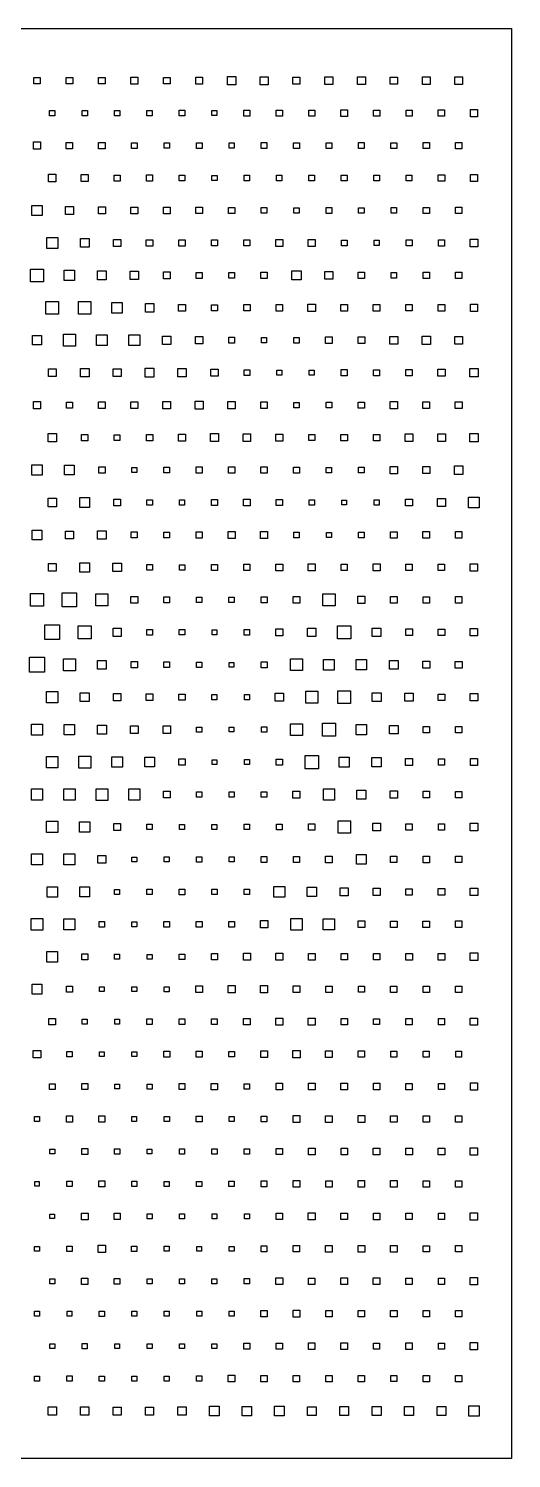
# Model space of a CAD drawing. Extents: x 0 to 29.7, y -29.7 to 0.
# Drawn here: x 19.67 to 29.7, y -29.7 to 0 of the extents above; entities that cross this region are included whole.
import ezdxf

# ---------------------------------------------------------------- set-up
doc = ezdxf.new("R2010")
doc.units = 0
doc.header["$MEASUREMENT"] = 0
doc.layers.add('LAYER_1', color=7, linetype='CONTINUOUS')

# ---------------------------------------------------------------- blocks, each defined once
blk = doc.blocks.new('BLOCK_2')
at = {"layer": 'LAYER_1', "color": 7}
for points in [[(19.778, -1.017), (19.907, -1.017), (19.907, -1.146), (19.778, -1.146), (19.778, -1.017)], [(20.448, -1.013), (20.584, -1.013), (20.584, -1.15), (20.448, -1.15), (20.448, -1.013)], [(21.121, -1.013), (21.259, -1.013), (21.259, -1.15), (21.121, -1.15), (21.121, -1.013)], [(21.792, -1.009), (21.936, -1.009), (21.936, -1.154), (21.792, -1.154), (21.792, -1.009)], [(22.469, -1.013), (22.607, -1.013), (22.607, -1.15), (22.469, -1.15), (22.469, -1.013)], [(23.141, -1.011), (23.283, -1.011), (23.283, -1.152), (23.141, -1.152), (23.141, -1.011)], [(23.799, -0.994), (23.974, -0.994), (23.974, -1.169), (23.799, -1.169), (23.799, -0.994)], [(24.477, -0.999), (24.643, -0.999), (24.643, -1.165), (24.477, -1.165), (24.477, -0.999)], [(25.161, -1.009), (25.307, -1.009), (25.307, -1.154), (25.161, -1.154), (25.161, -1.009)], [(25.826, -0.999), (25.991, -0.999), (25.991, -1.164), (25.826, -1.164), (25.826, -0.999)], [(26.499, -0.999), (26.665, -0.999), (26.665, -1.164), (26.499, -1.164), (26.499, -0.999)], [(27.181, -1.006), (27.332, -1.006), (27.332, -1.157), (27.181, -1.157), (27.181, -1.006)], [(27.85, -1.002), (28.01, -1.002), (28.01, -1.161), (27.85, -1.161), (27.85, -1.002)], [(28.523, -1.001), (28.685, -1.001), (28.685, -1.162), (28.523, -1.162), (28.523, -1.001)], [(20.102, -1.699), (20.216, -1.699), (20.216, -1.813), (20.102, -1.813), (20.102, -1.699)], [(20.778, -1.7), (20.889, -1.7), (20.889, -1.811), (20.778, -1.811), (20.778, -1.7)], [(21.454, -1.703), (21.56, -1.703), (21.56, -1.809), (21.454, -1.809), (21.454, -1.703)], [(22.126, -1.7), (22.237, -1.7), (22.237, -1.811), (22.126, -1.811), (22.126, -1.7)], [(22.796, -1.697), (22.914, -1.697), (22.914, -1.815), (22.796, -1.815), (22.796, -1.697)], [(23.477, -1.703), (23.582, -1.703), (23.582, -1.808), (23.477, -1.808), (23.477, -1.703)], [(24.141, -1.693), (24.266, -1.693), (24.266, -1.818), (24.141, -1.818), (24.141, -1.693)], [(24.814, -1.692), (24.941, -1.692), (24.941, -1.819), (24.814, -1.819), (24.814, -1.692)], [(25.49, -1.694), (25.613, -1.694), (25.613, -1.817), (25.49, -1.817), (25.49, -1.694)], [(26.158, -1.688), (26.293, -1.688), (26.293, -1.823), (26.158, -1.823), (26.158, -1.688)], [(26.835, -1.691), (26.964, -1.691), (26.964, -1.82), (26.835, -1.82), (26.835, -1.691)], [(27.51, -1.692), (27.637, -1.692), (27.637, -1.819), (27.51, -1.819), (27.51, -1.692)], [(28.181, -1.69), (28.313, -1.69), (28.313, -1.822), (28.181, -1.822), (28.181, -1.69)], [(28.847, -1.681), (28.996, -1.681), (28.996, -1.831), (28.847, -1.831), (28.847, -1.681)], [(19.767, -2.354), (19.918, -2.354), (19.918, -2.505), (19.767, -2.505), (19.767, -2.354)], [(20.45, -2.364), (20.582, -2.364), (20.582, -2.495), (20.45, -2.495), (20.45, -2.364)], [(21.123, -2.363), (21.257, -2.363), (21.257, -2.497), (21.123, -2.497), (21.123, -2.363)], [(21.805, -2.371), (21.923, -2.371), (21.923, -2.489), (21.805, -2.489), (21.805, -2.371)], [(22.482, -2.374), (22.594, -2.374), (22.594, -2.485), (22.482, -2.485), (22.482, -2.374)], [(23.153, -2.371), (23.271, -2.371), (23.271, -2.489), (23.153, -2.489), (23.153, -2.371)], [(23.832, -2.375), (23.94, -2.375), (23.94, -2.484), (23.832, -2.484), (23.832, -2.375)], [(24.5, -2.369), (24.62, -2.369), (24.62, -2.49), (24.5, -2.49), (24.5, -2.369)], [(25.174, -2.37), (25.294, -2.37), (25.294, -2.489), (25.174, -2.489), (25.174, -2.37)], [(25.849, -2.37), (25.968, -2.37), (25.968, -2.489), (25.849, -2.489), (25.849, -2.37)], [(26.522, -2.369), (26.643, -2.369), (26.643, -2.49), (26.522, -2.49), (26.522, -2.369)], [(27.197, -2.37), (27.316, -2.37), (27.316, -2.489), (27.197, -2.489), (27.197, -2.37)], [(27.865, -2.365), (27.995, -2.365), (27.995, -2.494), (27.865, -2.494), (27.865, -2.365)], [(28.539, -2.364), (28.67, -2.364), (28.67, -2.495), (28.539, -2.495), (28.539, -2.364)], [(20.083, -3.027), (20.236, -3.027), (20.236, -3.18), (20.083, -3.18), (20.083, -3.027)], [(20.76, -3.03), (20.907, -3.03), (20.907, -3.177), (20.76, -3.177), (20.76, -3.03)], [(21.445, -3.042), (21.569, -3.042), (21.569, -3.166), (21.445, -3.166), (21.445, -3.042)], [(22.118, -3.04), (22.245, -3.04), (22.245, -3.167), (22.118, -3.167), (22.118, -3.04)], [(22.796, -3.044), (22.915, -3.044), (22.915, -3.163), (22.796, -3.163), (22.796, -3.044)], [(23.475, -3.049), (23.584, -3.049), (23.584, -3.158), (23.475, -3.158), (23.475, -3.049)], [(24.147, -3.047), (24.26, -3.047), (24.26, -3.16), (24.147, -3.16), (24.147, -3.047)], [(24.822, -3.048), (24.933, -3.048), (24.933, -3.159), (24.822, -3.159), (24.822, -3.048)], [(25.492, -3.044), (25.611, -3.044), (25.611, -3.163), (25.492, -3.163), (25.492, -3.044)], [(26.165, -3.043), (26.286, -3.043), (26.286, -3.164), (26.165, -3.164), (26.165, -3.043)], [(26.841, -3.045), (26.958, -3.045), (26.958, -3.162), (26.841, -3.162), (26.841, -3.045)], [(27.512, -3.043), (27.634, -3.043), (27.634, -3.165), (27.512, -3.165), (27.512, -3.043)], [(28.181, -3.037), (28.314, -3.037), (28.314, -3.17), (28.181, -3.17), (28.181, -3.037)], [(28.848, -3.031), (28.995, -3.031), (28.995, -3.177), (28.848, -3.177), (28.848, -3.031)], [(19.736, -3.672), (19.948, -3.672), (19.948, -3.884), (19.736, -3.884), (19.736, -3.672)], [(20.435, -3.696), (20.598, -3.696), (20.598, -3.859), (20.435, -3.859), (20.435, -3.696)], [(21.117, -3.704), (21.263, -3.704), (21.263, -3.851), (21.117, -3.851), (21.117, -3.704)], [(21.792, -3.706), (21.936, -3.706), (21.936, -3.85), (21.792, -3.85), (21.792, -3.706)], [(22.47, -3.71), (22.606, -3.71), (22.606, -3.846), (22.47, -3.846), (22.47, -3.71)], [(23.146, -3.712), (23.278, -3.712), (23.278, -3.844), (23.146, -3.844), (23.146, -3.712)], [(23.822, -3.713), (23.951, -3.713), (23.951, -3.842), (23.822, -3.842), (23.822, -3.713)], [(24.501, -3.719), (24.619, -3.719), (24.619, -3.836), (24.501, -3.836), (24.501, -3.719)], [(25.178, -3.722), (25.29, -3.722), (25.29, -3.834), (25.178, -3.834), (25.178, -3.722)], [(25.848, -3.718), (25.968, -3.718), (25.968, -3.838), (25.848, -3.838), (25.848, -3.718)], [(26.526, -3.721), (26.639, -3.721), (26.639, -3.834), (26.526, -3.834), (26.526, -3.721)], [(27.198, -3.719), (27.315, -3.719), (27.315, -3.836), (27.198, -3.836), (27.198, -3.719)], [(27.866, -3.713), (27.995, -3.713), (27.995, -3.842), (27.866, -3.842), (27.866, -3.713)], [(28.538, -3.712), (28.67, -3.712), (28.67, -3.844), (28.538, -3.844), (28.538, -3.712)], [(20.044, -4.337), (20.274, -4.337), (20.274, -4.567), (20.044, -4.567), (20.044, -4.337)], [(20.744, -4.362), (20.923, -4.362), (20.923, -4.541), (20.744, -4.541), (20.744, -4.362)], [(21.434, -4.378), (21.581, -4.378), (21.581, -4.525), (21.434, -4.525), (21.434, -4.378)], [(22.114, -4.385), (22.248, -4.385), (22.248, -4.519), (22.114, -4.519), (22.114, -4.385)], [(22.79, -4.387), (22.92, -4.387), (22.92, -4.517), (22.79, -4.517), (22.79, -4.387)], [(23.467, -4.39), (23.591, -4.39), (23.591, -4.514), (23.467, -4.514), (23.467, -4.39)], [(24.141, -4.39), (24.265, -4.39), (24.265, -4.514), (24.141, -4.514), (24.141, -4.39)], [(24.806, -4.38), (24.949, -4.38), (24.949, -4.523), (24.806, -4.523), (24.806, -4.38)], [(25.48, -4.38), (25.623, -4.38), (25.623, -4.523), (25.48, -4.523), (25.48, -4.38)], [(26.167, -4.393), (26.284, -4.393), (26.284, -4.51), (26.167, -4.51), (26.167, -4.393)], [(26.846, -4.398), (26.953, -4.398), (26.953, -4.506), (26.846, -4.506), (26.846, -4.398)], [(27.512, -4.39), (27.635, -4.39), (27.635, -4.513), (27.512, -4.513), (27.512, -4.39)], [(28.182, -4.387), (28.312, -4.387), (28.312, -4.517), (28.182, -4.517), (28.182, -4.387)], [(28.844, -4.374), (28.999, -4.374), (28.999, -4.53), (28.844, -4.53), (28.844, -4.374)], [(19.71, -4.994), (19.974, -4.994), (19.974, -5.258), (19.71, -5.258), (19.71, -4.994)], [(20.408, -5.018), (20.624, -5.018), (20.624, -5.233), (20.408, -5.233), (20.408, -5.018)], [(21.099, -5.034), (21.281, -5.034), (21.281, -5.217), (21.099, -5.217), (21.099, -5.034)], [(21.779, -5.041), (21.949, -5.041), (21.949, -5.211), (21.779, -5.211), (21.779, -5.041)], [(25.139, -5.03), (25.33, -5.03), (25.33, -5.221), (25.139, -5.221), (25.139, -5.03)], [(25.826, -5.043), (25.99, -5.043), (25.99, -5.208), (25.826, -5.208), (25.826, -5.043)], [(22.468, -5.055), (22.608, -5.055), (22.608, -5.196), (22.468, -5.196), (22.468, -5.055)], [(23.149, -5.063), (23.275, -5.063), (23.275, -5.189), (23.149, -5.189), (23.149, -5.063)], [(23.826, -5.066), (23.946, -5.066), (23.946, -5.185), (23.826, -5.185), (23.826, -5.066)], [(24.495, -5.061), (24.625, -5.061), (24.625, -5.191), (24.495, -5.191), (24.495, -5.061)], [(26.515, -5.059), (26.649, -5.059), (26.649, -5.193), (26.515, -5.193), (26.515, -5.059)], [(27.2, -5.069), (27.313, -5.069), (27.313, -5.182), (27.2, -5.182), (27.2, -5.069)], [(27.865, -5.061), (27.995, -5.061), (27.995, -5.19), (27.865, -5.19), (27.865, -5.061)], [(28.54, -5.061), (28.669, -5.061), (28.669, -5.19), (28.54, -5.19), (28.54, -5.061)], [(20.029, -5.669), (20.29, -5.669), (20.29, -5.93), (20.029, -5.93), (20.029, -5.669)], [(20.704, -5.671), (20.962, -5.671), (20.962, -5.929), (20.704, -5.929), (20.704, -5.671)], [(21.399, -5.692), (21.615, -5.692), (21.615, -5.908), (21.399, -5.908), (21.399, -5.692)], [(22.094, -5.712), (22.269, -5.712), (22.269, -5.887), (22.094, -5.887), (22.094, -5.712)], [(22.784, -5.729), (22.926, -5.729), (22.926, -5.871), (22.784, -5.871), (22.784, -5.729)], [(23.465, -5.735), (23.594, -5.735), (23.594, -5.864), (23.465, -5.864), (23.465, -5.735)], [(24.137, -5.733), (24.27, -5.733), (24.27, -5.866), (24.137, -5.866), (24.137, -5.733)], [(24.809, -5.732), (24.945, -5.732), (24.945, -5.868), (24.809, -5.868), (24.809, -5.732)], [(25.472, -5.721), (25.631, -5.721), (25.631, -5.879), (25.472, -5.879), (25.472, -5.721)], [(26.156, -5.73), (26.295, -5.73), (26.295, -5.869), (26.156, -5.869), (26.156, -5.73)], [(26.829, -5.73), (26.969, -5.73), (26.969, -5.87), (26.829, -5.87), (26.829, -5.73)], [(27.508, -5.734), (27.639, -5.734), (27.639, -5.865), (27.508, -5.865), (27.508, -5.734)], [(28.179, -5.731), (28.316, -5.731), (28.316, -5.868), (28.179, -5.868), (28.179, -5.731)], [(28.847, -5.725), (28.996, -5.725), (28.996, -5.874), (28.847, -5.874), (28.847, -5.725)], [(19.746, -6.377), (19.938, -6.377), (19.938, -6.57), (19.746, -6.57), (19.746, -6.377)], [(20.391, -6.349), (20.641, -6.349), (20.641, -6.599), (20.391, -6.599), (20.391, -6.349)], [(21.08, -6.364), (21.3, -6.364), (21.3, -6.584), (21.08, -6.584), (21.08, -6.364)], [(21.753, -6.362), (21.976, -6.362), (21.976, -6.585), (21.753, -6.585), (21.753, -6.362)], [(22.453, -6.389), (22.623, -6.389), (22.623, -6.559), (22.453, -6.559), (22.453, -6.389)], [(23.136, -6.397), (23.289, -6.397), (23.289, -6.55), (23.136, -6.55), (23.136, -6.397)], [(23.825, -6.412), (23.948, -6.412), (23.948, -6.535), (23.825, -6.535), (23.825, -6.412)], [(24.507, -6.42), (24.614, -6.42), (24.614, -6.527), (24.507, -6.527), (24.507, -6.42)], [(25.176, -6.416), (25.292, -6.416), (25.292, -6.532), (25.176, -6.532), (25.176, -6.416)], [(25.839, -6.405), (25.977, -6.405), (25.977, -6.543), (25.839, -6.543), (25.839, -6.405)], [(26.514, -6.405), (26.651, -6.405), (26.651, -6.542), (26.514, -6.542), (26.514, -6.405)], [(27.175, -6.393), (27.337, -6.393), (27.337, -6.555), (27.175, -6.555), (27.175, -6.393)], [(27.845, -6.388), (28.016, -6.388), (28.016, -6.559), (27.845, -6.559), (27.845, -6.388)], [(28.526, -6.395), (28.683, -6.395), (28.683, -6.552), (28.526, -6.552), (28.526, -6.395)], [(20.082, -7.07), (20.237, -7.07), (20.237, -7.225), (20.082, -7.225), (20.082, -7.07)], [(20.744, -7.058), (20.923, -7.058), (20.923, -7.237), (20.744, -7.237), (20.744, -7.058)], [(21.425, -7.066), (21.589, -7.066), (21.589, -7.23), (21.425, -7.23), (21.425, -7.066)], [(22.091, -7.057), (22.272, -7.057), (22.272, -7.238), (22.091, -7.238), (22.091, -7.057)], [(22.769, -7.061), (22.942, -7.061), (22.942, -7.234), (22.769, -7.234), (22.769, -7.061)], [(23.455, -7.073), (23.604, -7.073), (23.604, -7.223), (23.455, -7.223), (23.455, -7.073)], [(24.144, -7.089), (24.263, -7.089), (24.263, -7.207), (24.144, -7.207), (24.144, -7.089)], [(24.824, -7.095), (24.93, -7.095), (24.93, -7.201), (24.824, -7.201), (24.824, -7.095)], [(25.5, -7.096), (25.603, -7.096), (25.603, -7.199), (25.5, -7.199), (25.5, -7.096)], [(26.161, -7.084), (26.289, -7.084), (26.289, -7.212), (26.161, -7.212), (26.161, -7.084)], [(26.836, -7.085), (26.962, -7.085), (26.962, -7.211), (26.836, -7.211), (26.836, -7.085)], [(27.509, -7.083), (27.638, -7.083), (27.638, -7.212), (27.509, -7.212), (27.509, -7.083)], [(28.172, -7.072), (28.323, -7.072), (28.323, -7.223), (28.172, -7.223), (28.172, -7.072)], [(28.834, -7.061), (29.009, -7.061), (29.009, -7.235), (28.834, -7.235), (28.834, -7.061)], [(19.769, -7.749), (19.915, -7.749), (19.915, -7.895), (19.769, -7.895), (19.769, -7.749)], [(20.452, -7.758), (20.58, -7.758), (20.58, -7.885), (20.452, -7.885), (20.452, -7.758)], [(21.123, -7.755), (21.257, -7.755), (21.257, -7.888), (21.123, -7.888), (21.123, -7.755)], [(21.793, -7.751), (21.935, -7.751), (21.935, -7.893), (21.793, -7.893), (21.793, -7.751)], [(22.459, -7.743), (22.617, -7.743), (22.617, -7.901), (22.459, -7.901), (22.459, -7.743)], [(23.131, -7.74), (23.294, -7.74), (23.294, -7.903), (23.131, -7.903), (23.131, -7.74)], [(23.81, -7.745), (23.963, -7.745), (23.963, -7.898), (23.81, -7.898), (23.81, -7.745)], [(24.494, -7.755), (24.626, -7.755), (24.626, -7.888), (24.494, -7.888), (24.494, -7.755)], [(25.181, -7.768), (25.287, -7.768), (25.287, -7.875), (25.181, -7.875), (25.181, -7.768)], [(25.85, -7.763), (25.967, -7.763), (25.967, -7.88), (25.85, -7.88), (25.85, -7.763)], [(26.518, -7.758), (26.646, -7.758), (26.646, -7.885), (26.518, -7.885), (26.518, -7.758)], [(27.182, -7.747), (27.331, -7.747), (27.331, -7.896), (27.182, -7.896), (27.182, -7.747)], [(27.86, -7.751), (28.001, -7.751), (28.001, -7.892), (27.86, -7.892), (27.86, -7.751)], [(28.534, -7.751), (28.675, -7.751), (28.675, -7.892), (28.534, -7.892), (28.534, -7.751)], [(20.074, -8.41), (20.245, -8.41), (20.245, -8.581), (20.074, -8.581), (20.074, -8.41)], [(20.769, -8.432), (20.897, -8.432), (20.897, -8.56), (20.769, -8.56), (20.769, -8.432)], [(21.448, -8.437), (21.566, -8.437), (21.566, -8.555), (21.448, -8.555), (21.448, -8.437)], [(22.117, -8.431), (22.246, -8.431), (22.246, -8.56), (22.117, -8.56), (22.117, -8.431)], [(22.782, -8.422), (22.929, -8.422), (22.929, -8.569), (22.782, -8.569), (22.782, -8.422)], [(23.447, -8.414), (23.611, -8.414), (23.611, -8.578), (23.447, -8.578), (23.447, -8.414)], [(24.125, -8.418), (24.281, -8.418), (24.281, -8.574), (24.125, -8.574), (24.125, -8.418)], [(24.806, -8.425), (24.948, -8.425), (24.948, -8.567), (24.806, -8.567), (24.806, -8.425)], [(25.49, -8.434), (25.613, -8.434), (25.613, -8.557), (25.49, -8.557), (25.49, -8.434)], [(26.157, -8.428), (26.293, -8.428), (26.293, -8.564), (26.157, -8.564), (26.157, -8.428)], [(26.832, -8.428), (26.967, -8.428), (26.967, -8.564), (26.832, -8.564), (26.832, -8.428)], [(27.494, -8.416), (27.653, -8.416), (27.653, -8.575), (27.494, -8.575), (27.494, -8.416)], [(28.168, -8.416), (28.327, -8.416), (28.327, -8.575), (28.168, -8.575), (28.168, -8.416)], [(28.836, -8.41), (29.007, -8.41), (29.007, -8.581), (28.836, -8.581), (28.836, -8.41)], [(19.734, -9.061), (19.95, -9.061), (19.95, -9.278), (19.734, -9.278), (19.734, -9.061)], [(20.415, -9.069), (20.617, -9.069), (20.617, -9.271), (20.415, -9.271), (20.415, -9.069)], [(21.124, -9.104), (21.256, -9.104), (21.256, -9.236), (21.124, -9.236), (21.124, -9.104)], [(21.811, -9.117), (21.917, -9.117), (21.917, -9.223), (21.811, -9.223), (21.811, -9.117)], [(22.481, -9.113), (22.595, -9.113), (22.595, -9.227), (22.481, -9.227), (22.481, -9.113)], [(23.148, -9.106), (23.276, -9.106), (23.276, -9.234), (23.148, -9.234), (23.148, -9.106)], [(23.818, -9.101), (23.955, -9.101), (23.955, -9.238), (23.818, -9.238), (23.818, -9.101)], [(24.494, -9.104), (24.626, -9.104), (24.626, -9.236), (24.494, -9.236), (24.494, -9.104)], [(25.172, -9.107), (25.297, -9.107), (25.297, -9.232), (25.172, -9.232), (25.172, -9.107)], [(25.853, -9.115), (25.963, -9.115), (25.963, -9.225), (25.853, -9.225), (25.853, -9.115)], [(26.526, -9.113), (26.639, -9.113), (26.639, -9.226), (26.526, -9.226), (26.526, -9.113)], [(27.18, -9.093), (27.333, -9.093), (27.333, -9.246), (27.18, -9.246), (27.18, -9.093)], [(27.859, -9.098), (28.002, -9.098), (28.002, -9.241), (27.859, -9.241), (27.859, -9.098)], [(28.515, -9.081), (28.693, -9.081), (28.693, -9.259), (28.515, -9.259), (28.515, -9.081)], [(20.071, -9.755), (20.248, -9.755), (20.248, -9.932), (20.071, -9.932), (20.071, -9.755)], [(20.73, -9.741), (20.936, -9.741), (20.936, -9.947), (20.73, -9.947), (20.73, -9.741)], [(21.438, -9.775), (21.576, -9.775), (21.576, -9.913), (21.438, -9.913), (21.438, -9.775)], [(22.124, -9.786), (22.239, -9.786), (22.239, -9.901), (22.124, -9.901), (22.124, -9.786)], [(22.802, -9.79), (22.909, -9.79), (22.909, -9.898), (22.802, -9.898), (22.802, -9.79)], [(23.467, -9.782), (23.591, -9.782), (23.591, -9.906), (23.467, -9.906), (23.467, -9.782)], [(24.134, -9.774), (24.273, -9.774), (24.273, -9.913), (24.134, -9.913), (24.134, -9.774)], [(24.812, -9.779), (24.942, -9.779), (24.942, -9.909), (24.812, -9.909), (24.812, -9.779)], [(25.498, -9.79), (25.605, -9.79), (25.605, -9.897), (25.498, -9.897), (25.498, -9.79)], [(26.175, -9.793), (26.276, -9.793), (26.276, -9.894), (26.175, -9.894), (26.175, -9.793)], [(26.845, -9.789), (26.954, -9.789), (26.954, -9.899), (26.845, -9.899), (26.845, -9.789)], [(27.502, -9.772), (27.645, -9.772), (27.645, -9.915), (27.502, -9.915), (27.502, -9.772)], [(28.166, -9.762), (28.329, -9.762), (28.329, -9.925), (28.166, -9.925), (28.166, -9.762)], [(28.811, -9.733), (29.032, -9.733), (29.032, -9.955), (28.811, -9.955), (28.811, -9.733)], [(19.742, -10.418), (19.942, -10.418), (19.942, -10.618), (19.742, -10.618), (19.742, -10.418)], [(20.434, -10.436), (20.598, -10.436), (20.598, -10.6), (20.434, -10.6), (20.434, -10.436)], [(21.102, -10.43), (21.278, -10.43), (21.278, -10.606), (21.102, -10.606), (21.102, -10.43)], [(21.802, -10.455), (21.926, -10.455), (21.926, -10.58), (21.802, -10.58), (21.802, -10.455)], [(22.479, -10.459), (22.597, -10.459), (22.597, -10.576), (22.479, -10.576), (22.479, -10.459)], [(23.148, -10.453), (23.277, -10.453), (23.277, -10.582), (23.148, -10.582), (23.148, -10.453)], [(23.815, -10.447), (23.957, -10.447), (23.957, -10.589), (23.815, -10.589), (23.815, -10.447)], [(24.487, -10.445), (24.633, -10.445), (24.633, -10.591), (24.487, -10.591), (24.487, -10.445)], [(25.177, -10.461), (25.291, -10.461), (25.291, -10.575), (25.177, -10.575), (25.177, -10.461)], [(25.856, -10.466), (25.96, -10.466), (25.96, -10.57), (25.856, -10.57), (25.856, -10.466)], [(26.524, -10.46), (26.64, -10.46), (26.64, -10.576), (26.524, -10.576), (26.524, -10.46)], [(27.19, -10.451), (27.323, -10.451), (27.323, -10.584), (27.19, -10.584), (27.19, -10.451)], [(27.861, -10.448), (28, -10.448), (28, -10.587), (27.861, -10.587), (27.861, -10.448)], [(28.536, -10.449), (28.673, -10.449), (28.673, -10.586), (28.536, -10.586), (28.536, -10.449)], [(20.079, -11.112), (20.239, -11.112), (20.239, -11.272), (20.079, -11.272), (20.079, -11.112)], [(20.735, -11.094), (20.931, -11.094), (20.931, -11.29), (20.735, -11.29), (20.735, -11.094)], [(21.419, -11.104), (21.595, -11.104), (21.595, -11.28), (21.419, -11.28), (21.419, -11.104)], [(22.121, -11.131), (22.242, -11.131), (22.242, -11.252), (22.121, -11.252), (22.121, -11.131)], [(22.8, -11.137), (22.911, -11.137), (22.911, -11.247), (22.8, -11.247), (22.8, -11.137)], [(23.468, -11.13), (23.591, -11.13), (23.591, -11.253), (23.468, -11.253), (23.468, -11.13)], [(24.14, -11.128), (24.267, -11.128), (24.267, -11.255), (24.14, -11.255), (24.14, -11.128)], [(24.808, -11.122), (24.947, -11.122), (24.947, -11.261), (24.808, -11.261), (24.808, -11.122)], [(25.478, -11.119), (25.624, -11.119), (25.624, -11.265), (25.478, -11.265), (25.478, -11.119)], [(26.161, -11.127), (26.29, -11.127), (26.29, -11.257), (26.161, -11.257), (26.161, -11.127)], [(26.829, -11.121), (26.97, -11.121), (26.97, -11.262), (26.829, -11.262), (26.829, -11.121)], [(27.508, -11.126), (27.639, -11.126), (27.639, -11.257), (27.508, -11.257), (27.508, -11.126)], [(28.181, -11.126), (28.313, -11.126), (28.313, -11.258), (28.181, -11.258), (28.181, -11.126)], [(28.845, -11.116), (28.998, -11.116), (28.998, -11.268), (28.845, -11.268), (28.845, -11.116)], [(19.71, -11.734), (19.974, -11.734), (19.974, -11.998), (19.71, -11.998), (19.71, -11.734)], [(20.368, -11.718), (20.664, -11.718), (20.664, -12.014), (20.368, -12.014), (20.368, -11.718)], [(21.066, -11.742), (21.314, -11.742), (21.314, -11.99), (21.066, -11.99), (21.066, -11.742)], [(21.794, -11.796), (21.934, -11.796), (21.934, -11.936), (21.794, -11.936), (21.794, -11.796)], [(22.479, -11.806), (22.598, -11.806), (22.598, -11.925), (22.479, -11.925), (22.479, -11.806)], [(23.158, -11.812), (23.266, -11.812), (23.266, -11.92), (23.158, -11.92), (23.158, -11.812)], [(23.831, -11.811), (23.941, -11.811), (23.941, -11.921), (23.831, -11.921), (23.831, -11.811)], [(24.499, -11.804), (24.622, -11.804), (24.622, -11.927), (24.499, -11.927), (24.499, -11.804)], [(25.166, -11.798), (25.302, -11.798), (25.302, -11.934), (25.166, -11.934), (25.166, -11.798)], [(25.782, -11.739), (26.035, -11.739), (26.035, -11.992), (25.782, -11.992), (25.782, -11.739)], [(26.508, -11.792), (26.656, -11.792), (26.656, -11.94), (26.508, -11.94), (26.508, -11.792)], [(27.187, -11.797), (27.325, -11.797), (27.325, -11.935), (27.187, -11.935), (27.187, -11.797)], [(27.865, -11.8), (27.996, -11.8), (27.996, -11.932), (27.865, -11.932), (27.865, -11.8)], [(28.538, -11.799), (28.671, -11.799), (28.671, -11.933), (28.538, -11.933), (28.538, -11.799)], [(20.008, -12.388), (20.311, -12.388), (20.311, -12.691), (20.008, -12.691), (20.008, -12.388)], [(20.7, -12.406), (20.967, -12.406), (20.967, -12.673), (20.7, -12.673), (20.7, -12.406)], [(21.423, -12.456), (21.592, -12.456), (21.592, -12.624), (21.423, -12.624), (21.423, -12.456)], [(24.804, -12.467), (24.951, -12.467), (24.951, -12.613), (24.804, -12.613), (24.804, -12.467)], [(25.465, -12.453), (25.638, -12.453), (25.638, -12.627), (25.465, -12.627), (25.465, -12.453)], [(26.089, -12.403), (26.362, -12.403), (26.362, -12.677), (26.089, -12.677), (26.089, -12.403)], [(26.81, -12.451), (26.988, -12.451), (26.988, -12.629), (26.81, -12.629), (26.81, -12.451)], [(27.503, -12.47), (27.644, -12.47), (27.644, -12.61), (27.503, -12.61), (27.503, -12.47)], [(28.181, -12.473), (28.314, -12.473), (28.314, -12.607), (28.181, -12.607), (28.181, -12.473)], [(28.846, -12.464), (28.997, -12.464), (28.997, -12.616), (28.846, -12.616), (28.846, -12.464)], [(22.122, -12.481), (22.24, -12.481), (22.24, -12.599), (22.122, -12.599), (22.122, -12.481)], [(22.799, -12.484), (22.911, -12.484), (22.911, -12.596), (22.799, -12.596), (22.799, -12.484)], [(23.479, -12.49), (23.58, -12.49), (23.58, -12.59), (23.479, -12.59), (23.479, -12.49)], [(24.146, -12.483), (24.26, -12.483), (24.26, -12.597), (24.146, -12.597), (24.146, -12.483)], [(19.688, -13.06), (19.996, -13.06), (19.996, -13.368), (19.688, -13.368), (19.688, -13.06)], [(20.391, -13.089), (20.641, -13.089), (20.641, -13.339), (20.391, -13.339), (20.391, -13.089)], [(21.099, -13.123), (21.281, -13.123), (21.281, -13.305), (21.099, -13.305), (21.099, -13.123)], [(21.797, -13.146), (21.932, -13.146), (21.932, -13.281), (21.797, -13.281), (21.797, -13.146)], [(22.478, -13.154), (22.598, -13.154), (22.598, -13.274), (22.478, -13.274), (22.478, -13.154)], [(23.158, -13.16), (23.266, -13.16), (23.266, -13.268), (23.158, -13.268), (23.158, -13.16)], [(23.837, -13.165), (23.935, -13.165), (23.935, -13.263), (23.837, -13.263), (23.837, -13.165)], [(24.498, -13.152), (24.622, -13.152), (24.622, -13.276), (24.498, -13.276), (24.498, -13.152)], [(25.112, -13.091), (25.357, -13.091), (25.357, -13.336), (25.112, -13.336), (25.112, -13.091)], [(25.797, -13.103), (26.019, -13.103), (26.019, -13.325), (25.797, -13.325), (25.797, -13.103)], [(26.476, -13.107), (26.689, -13.107), (26.689, -13.32), (26.476, -13.32), (26.476, -13.107)], [(27.165, -13.123), (27.347, -13.123), (27.347, -13.305), (27.165, -13.305), (27.165, -13.123)], [(27.857, -13.141), (28.003, -13.141), (28.003, -13.287), (27.857, -13.287), (27.857, -13.141)], [(28.534, -13.144), (28.674, -13.144), (28.674, -13.284), (28.534, -13.284), (28.534, -13.144)], [(20.043, -13.772), (20.275, -13.772), (20.275, -14.004), (20.043, -14.004), (20.043, -13.772)], [(20.742, -13.797), (20.925, -13.797), (20.925, -13.979), (20.742, -13.979), (20.742, -13.797)], [(21.429, -13.81), (21.585, -13.81), (21.585, -13.966), (21.429, -13.966), (21.429, -13.81)], [(22.113, -13.82), (22.249, -13.82), (22.249, -13.956), (22.113, -13.956), (22.113, -13.82)], [(22.79, -13.823), (22.92, -13.823), (22.92, -13.953), (22.79, -13.953), (22.79, -13.823)], [(23.476, -13.835), (23.582, -13.835), (23.582, -13.941), (23.476, -13.941), (23.476, -13.835)], [(24.151, -13.835), (24.256, -13.835), (24.256, -13.94), (24.151, -13.94), (24.151, -13.835)], [(24.794, -13.805), (24.961, -13.805), (24.961, -13.971), (24.794, -13.971), (24.794, -13.805)], [(25.425, -13.762), (25.677, -13.762), (25.677, -14.014), (25.425, -14.014), (25.425, -13.762)], [(26.094, -13.756), (26.357, -13.756), (26.357, -14.019), (26.094, -14.019), (26.094, -13.756)], [(26.806, -13.795), (26.993, -13.795), (26.993, -13.981), (26.806, -13.981), (26.806, -13.795)], [(27.488, -13.803), (27.659, -13.803), (27.659, -13.973), (27.488, -13.973), (27.488, -13.803)], [(28.181, -13.822), (28.314, -13.822), (28.314, -13.954), (28.181, -13.954), (28.181, -13.822)], [(28.842, -13.809), (29, -13.809), (29, -13.967), (28.842, -13.967), (28.842, -13.809)], [(19.73, -14.449), (19.955, -14.449), (19.955, -14.674), (19.73, -14.674), (19.73, -14.449)], [(20.41, -14.456), (20.622, -14.456), (20.622, -14.668), (20.41, -14.668), (20.41, -14.456)], [(21.098, -14.469), (21.283, -14.469), (21.283, -14.654), (21.098, -14.654), (21.098, -14.469)], [(21.783, -14.481), (21.945, -14.481), (21.945, -14.643), (21.783, -14.643), (21.783, -14.481)], [(22.461, -14.485), (22.615, -14.485), (22.615, -14.639), (22.461, -14.639), (22.461, -14.485)], [(23.158, -14.508), (23.266, -14.508), (23.266, -14.616), (23.158, -14.616), (23.158, -14.508)], [(23.837, -14.513), (23.935, -14.513), (23.935, -14.611), (23.837, -14.611), (23.837, -14.513)], [(24.504, -14.506), (24.616, -14.506), (24.616, -14.618), (24.504, -14.618), (24.504, -14.506)], [(25.111, -14.439), (25.357, -14.439), (25.357, -14.685), (25.111, -14.685), (25.111, -14.439)], [(25.775, -14.429), (26.042, -14.429), (26.042, -14.695), (25.775, -14.695), (25.775, -14.429)], [(26.475, -14.455), (26.689, -14.455), (26.689, -14.669), (26.475, -14.669), (26.475, -14.455)], [(27.167, -14.473), (27.345, -14.473), (27.345, -14.651), (27.167, -14.651), (27.167, -14.473)], [(27.865, -14.497), (27.995, -14.497), (27.995, -14.627), (27.865, -14.627), (27.865, -14.497)], [(28.54, -14.497), (28.669, -14.497), (28.669, -14.627), (28.54, -14.627), (28.54, -14.497)], [(20.042, -15.119), (20.277, -15.119), (20.277, -15.353), (20.042, -15.353), (20.042, -15.119)], [(20.709, -15.111), (20.958, -15.111), (20.958, -15.36), (20.709, -15.36), (20.709, -15.111)], [(21.399, -15.127), (21.616, -15.127), (21.616, -15.344), (21.399, -15.344), (21.399, -15.127)], [(22.082, -15.137), (22.281, -15.137), (22.281, -15.335), (22.082, -15.335), (22.082, -15.137)], [(25.413, -15.098), (25.69, -15.098), (25.69, -15.374), (25.413, -15.374), (25.413, -15.098)], [(26.122, -15.133), (26.328, -15.133), (26.328, -15.339), (26.122, -15.339), (26.122, -15.133)], [(26.802, -15.138), (26.997, -15.138), (26.997, -15.334), (26.802, -15.334), (26.802, -15.138)], [(22.789, -15.17), (22.921, -15.17), (22.921, -15.302), (22.789, -15.302), (22.789, -15.17)], [(23.48, -15.186), (23.579, -15.186), (23.579, -15.285), (23.48, -15.285), (23.48, -15.186)], [(24.152, -15.185), (24.255, -15.185), (24.255, -15.287), (24.152, -15.287), (24.152, -15.185)], [(24.815, -15.173), (24.94, -15.173), (24.94, -15.298), (24.815, -15.298), (24.815, -15.173)], [(27.502, -15.164), (27.645, -15.164), (27.645, -15.308), (27.502, -15.308), (27.502, -15.164)], [(28.183, -15.171), (28.312, -15.171), (28.312, -15.3), (28.183, -15.3), (28.183, -15.171)], [(28.848, -15.162), (28.995, -15.162), (28.995, -15.31), (28.848, -15.31), (28.848, -15.162)], [(19.726, -15.794), (19.958, -15.794), (19.958, -16.026), (19.726, -16.026), (19.726, -15.794)], [(20.398, -15.792), (20.634, -15.792), (20.634, -16.028), (20.398, -16.028), (20.398, -15.792)], [(21.069, -15.789), (21.311, -15.789), (21.311, -16.031), (21.069, -16.031), (21.069, -15.789)], [(21.748, -15.794), (21.98, -15.794), (21.98, -16.026), (21.748, -16.026), (21.748, -15.794)], [(22.469, -15.84), (22.608, -15.84), (22.608, -15.979), (22.469, -15.979), (22.469, -15.84)], [(23.159, -15.857), (23.265, -15.857), (23.265, -15.963), (23.159, -15.963), (23.159, -15.857)], [(23.834, -15.857), (23.939, -15.857), (23.939, -15.962), (23.834, -15.962), (23.834, -15.857)], [(24.503, -15.853), (24.617, -15.853), (24.617, -15.967), (24.503, -15.967), (24.503, -15.853)], [(25.161, -15.837), (25.307, -15.837), (25.307, -15.983), (25.161, -15.983), (25.161, -15.837)], [(25.792, -15.794), (26.024, -15.794), (26.024, -16.026), (25.792, -16.026), (25.792, -15.794)], [(26.488, -15.816), (26.676, -15.816), (26.676, -16.004), (26.488, -16.004), (26.488, -15.816)], [(27.182, -15.835), (27.331, -15.835), (27.331, -15.984), (27.182, -15.984), (27.182, -15.835)], [(27.863, -15.843), (27.997, -15.843), (27.997, -15.977), (27.863, -15.977), (27.863, -15.843)], [(28.539, -15.844), (28.67, -15.844), (28.67, -15.976), (28.539, -15.976), (28.539, -15.844)], [(20.041, -16.466), (20.277, -16.466), (20.277, -16.702), (20.041, -16.702), (20.041, -16.466)], [(20.724, -16.475), (20.943, -16.475), (20.943, -16.693), (20.724, -16.693), (20.724, -16.475)], [(21.438, -16.514), (21.577, -16.514), (21.577, -16.654), (21.438, -16.654), (21.438, -16.514)], [(22.127, -16.529), (22.236, -16.529), (22.236, -16.639), (22.127, -16.639), (22.127, -16.529)], [(22.804, -16.533), (22.907, -16.533), (22.907, -16.635), (22.804, -16.635), (22.804, -16.533)], [(23.478, -16.533), (23.581, -16.533), (23.581, -16.635), (23.478, -16.635), (23.478, -16.533)], [(24.148, -16.529), (24.259, -16.529), (24.259, -16.639), (24.148, -16.639), (24.148, -16.529)], [(24.819, -16.526), (24.935, -16.526), (24.935, -16.642), (24.819, -16.642), (24.819, -16.526)], [(25.485, -16.518), (25.618, -16.518), (25.618, -16.65), (25.485, -16.65), (25.485, -16.518)], [(26.098, -16.456), (26.353, -16.456), (26.353, -16.711), (26.098, -16.711), (26.098, -16.456)], [(26.82, -16.505), (26.979, -16.505), (26.979, -16.663), (26.82, -16.663), (26.82, -16.505)], [(27.506, -16.517), (27.641, -16.517), (27.641, -16.651), (27.506, -16.651), (27.506, -16.517)], [(28.182, -16.518), (28.313, -16.518), (28.313, -16.65), (28.182, -16.65), (28.182, -16.518)], [(28.843, -16.506), (29, -16.506), (29, -16.662), (28.843, -16.662), (28.843, -16.506)], [(19.728, -17.144), (19.956, -17.144), (19.956, -17.372), (19.728, -17.372), (19.728, -17.144)], [(20.401, -17.143), (20.631, -17.143), (20.631, -17.373), (20.401, -17.373), (20.401, -17.143)], [(21.109, -17.177), (21.271, -17.177), (21.271, -17.339), (21.109, -17.339), (21.109, -17.177)], [(21.814, -17.208), (21.914, -17.208), (21.914, -17.308), (21.814, -17.308), (21.814, -17.208)], [(22.487, -17.207), (22.589, -17.207), (22.589, -17.309), (22.487, -17.309), (22.487, -17.207)], [(23.157, -17.203), (23.267, -17.203), (23.267, -17.313), (23.157, -17.313), (23.157, -17.203)], [(23.834, -17.206), (23.939, -17.206), (23.939, -17.31), (23.834, -17.31), (23.834, -17.206)], [(24.499, -17.197), (24.621, -17.197), (24.621, -17.319), (24.499, -17.319), (24.499, -17.197)], [(25.17, -17.194), (25.298, -17.194), (25.298, -17.322), (25.17, -17.322), (25.17, -17.194)], [(25.84, -17.19), (25.977, -17.19), (25.977, -17.326), (25.84, -17.326), (25.84, -17.19)], [(26.482, -17.157), (26.683, -17.157), (26.683, -17.358), (26.482, -17.358), (26.482, -17.157)], [(27.191, -17.193), (27.322, -17.193), (27.322, -17.323), (27.191, -17.323), (27.191, -17.193)], [(27.863, -17.19), (27.998, -17.19), (27.998, -17.326), (27.863, -17.326), (27.863, -17.19)], [(28.537, -17.191), (28.671, -17.191), (28.671, -17.325), (28.537, -17.325), (28.537, -17.191)], [(20.051, -17.824), (20.267, -17.824), (20.267, -18.04), (20.051, -18.04), (20.051, -17.824)], [(20.73, -17.829), (20.936, -17.829), (20.936, -18.035), (20.73, -18.035), (20.73, -17.829)], [(21.456, -17.88), (21.559, -17.88), (21.559, -17.984), (21.456, -17.984), (21.456, -17.88)], [(22.126, -17.877), (22.236, -17.877), (22.236, -17.987), (22.126, -17.987), (22.126, -17.877)], [(22.796, -17.873), (22.915, -17.873), (22.915, -17.991), (22.796, -17.991), (22.796, -17.873)], [(23.474, -17.877), (23.585, -17.877), (23.585, -17.987), (23.474, -17.987), (23.474, -17.877)], [(24.146, -17.875), (24.261, -17.875), (24.261, -17.989), (24.146, -17.989), (24.146, -17.875)], [(24.766, -17.82), (24.989, -17.82), (24.989, -18.044), (24.766, -18.044), (24.766, -17.82)], [(25.456, -17.837), (25.647, -17.837), (25.647, -18.027), (25.456, -18.027), (25.456, -17.837)], [(26.143, -17.85), (26.307, -17.85), (26.307, -18.014), (26.143, -18.014), (26.143, -17.85)], [(26.824, -17.857), (26.975, -17.857), (26.975, -18.007), (26.824, -18.007), (26.824, -17.857)], [(27.508, -17.866), (27.639, -17.866), (27.639, -17.998), (27.508, -17.998), (27.508, -17.866)], [(28.178, -17.863), (28.317, -17.863), (28.317, -18.001), (28.178, -18.001), (28.178, -17.863)], [(28.844, -17.855), (28.999, -17.855), (28.999, -18.009), (28.844, -18.009), (28.844, -17.855)], [(19.722, -18.486), (19.962, -18.486), (19.962, -18.726), (19.722, -18.726), (19.722, -18.486)], [(20.402, -18.492), (20.63, -18.492), (20.63, -18.72), (20.402, -18.72), (20.402, -18.492)], [(21.132, -18.548), (21.248, -18.548), (21.248, -18.664), (21.132, -18.664), (21.132, -18.548)], [(21.811, -18.553), (21.917, -18.553), (21.917, -18.659), (21.811, -18.659), (21.811, -18.553)], [(22.481, -18.549), (22.595, -18.549), (22.595, -18.663), (22.481, -18.663), (22.481, -18.549)], [(23.152, -18.546), (23.272, -18.546), (23.272, -18.666), (23.152, -18.666), (23.152, -18.546)], [(23.825, -18.545), (23.947, -18.545), (23.947, -18.667), (23.825, -18.667), (23.825, -18.545)], [(24.484, -18.53), (24.636, -18.53), (24.636, -18.682), (24.484, -18.682), (24.484, -18.53)], [(25.114, -18.486), (25.355, -18.486), (25.355, -18.726), (25.114, -18.726), (25.114, -18.486)], [(25.791, -18.489), (26.026, -18.489), (26.026, -18.723), (25.791, -18.723), (25.791, -18.489)], [(26.514, -18.537), (26.651, -18.537), (26.651, -18.675), (26.514, -18.675), (26.514, -18.537)], [(27.189, -18.538), (27.324, -18.538), (27.324, -18.674), (27.189, -18.674), (27.189, -18.538)], [(27.862, -18.538), (27.998, -18.538), (27.998, -18.674), (27.862, -18.674), (27.862, -18.538)], [(28.535, -18.537), (28.673, -18.537), (28.673, -18.675), (28.535, -18.675), (28.535, -18.537)], [(20.049, -19.17), (20.269, -19.17), (20.269, -19.39), (20.049, -19.39), (20.049, -19.17)], [(20.771, -19.217), (20.896, -19.217), (20.896, -19.343), (20.771, -19.343), (20.771, -19.217)], [(21.456, -19.229), (21.559, -19.229), (21.559, -19.331), (21.456, -19.331), (21.456, -19.229)], [(22.131, -19.23), (22.232, -19.23), (22.232, -19.33), (22.131, -19.33), (22.131, -19.23)], [(22.798, -19.223), (22.912, -19.223), (22.912, -19.337), (22.798, -19.337), (22.798, -19.223)], [(23.465, -19.215), (23.594, -19.215), (23.594, -19.345), (23.465, -19.345), (23.465, -19.215)], [(24.131, -19.207), (24.276, -19.207), (24.276, -19.353), (24.131, -19.353), (24.131, -19.207)], [(24.804, -19.207), (24.951, -19.207), (24.951, -19.353), (24.804, -19.353), (24.804, -19.207)], [(25.483, -19.212), (25.62, -19.212), (25.62, -19.349), (25.483, -19.349), (25.483, -19.212)], [(26.16, -19.215), (26.291, -19.215), (26.291, -19.345), (26.16, -19.345), (26.16, -19.215)], [(26.833, -19.214), (26.966, -19.214), (26.966, -19.347), (26.833, -19.347), (26.833, -19.214)], [(27.504, -19.211), (27.643, -19.211), (27.643, -19.349), (27.504, -19.349), (27.504, -19.211)], [(28.179, -19.211), (28.316, -19.211), (28.316, -19.349), (28.179, -19.349), (28.179, -19.211)], [(28.842, -19.201), (29.001, -19.201), (29.001, -19.359), (28.842, -19.359), (28.842, -19.201)], [(19.739, -19.851), (19.945, -19.851), (19.945, -20.057), (19.739, -20.057), (19.739, -19.851)], [(20.453, -19.891), (20.579, -19.891), (20.579, -20.017), (20.453, -20.017), (20.453, -19.891)], [(23.144, -19.886), (23.281, -19.886), (23.281, -20.022), (23.144, -20.022), (23.144, -19.886)], [(23.812, -19.88), (23.961, -19.88), (23.961, -20.028), (23.812, -20.028), (23.812, -19.88)], [(24.486, -19.88), (24.634, -19.88), (24.634, -20.028), (24.486, -20.028), (24.486, -19.88)], [(25.165, -19.885), (25.303, -19.885), (25.303, -20.023), (25.165, -20.023), (25.165, -19.885)], [(25.844, -19.89), (25.973, -19.89), (25.973, -20.019), (25.844, -20.019), (25.844, -19.89)], [(26.52, -19.891), (26.645, -19.891), (26.645, -20.017), (26.52, -20.017), (26.52, -19.891)], [(27.191, -19.888), (27.322, -19.888), (27.322, -20.02), (27.191, -20.02), (27.191, -19.888)], [(27.864, -19.888), (27.996, -19.888), (27.996, -20.02), (27.864, -20.02), (27.864, -19.888)], [(28.538, -19.888), (28.67, -19.888), (28.67, -20.02), (28.538, -20.02), (28.538, -19.888)], [(21.141, -19.905), (21.239, -19.905), (21.239, -20.003), (21.141, -20.003), (21.141, -19.905)], [(21.814, -19.904), (21.914, -19.904), (21.914, -20.004), (21.814, -20.004), (21.814, -19.904)], [(22.486, -19.902), (22.59, -19.902), (22.59, -20.006), (22.486, -20.006), (22.486, -19.902)], [(20.091, -20.56), (20.227, -20.56), (20.227, -20.696), (20.091, -20.696), (20.091, -20.56)], [(20.784, -20.579), (20.882, -20.579), (20.882, -20.677), (20.784, -20.677), (20.784, -20.579)], [(21.457, -20.577), (21.558, -20.577), (21.558, -20.679), (21.457, -20.679), (21.457, -20.577)], [(22.125, -20.571), (22.238, -20.571), (22.238, -20.685), (22.125, -20.685), (22.125, -20.571)], [(22.794, -20.566), (22.917, -20.566), (22.917, -20.69), (22.794, -20.69), (22.794, -20.566)], [(23.47, -20.569), (23.588, -20.569), (23.588, -20.687), (23.47, -20.687), (23.47, -20.569)], [(24.135, -20.559), (24.272, -20.559), (24.272, -20.697), (24.135, -20.697), (24.135, -20.559)], [(24.804, -20.555), (24.951, -20.555), (24.951, -20.701), (24.804, -20.701), (24.804, -20.555)], [(25.48, -20.556), (25.623, -20.556), (25.623, -20.7), (25.48, -20.7), (25.48, -20.556)], [(26.159, -20.562), (26.291, -20.562), (26.291, -20.694), (26.159, -20.694), (26.159, -20.562)], [(26.837, -20.566), (26.962, -20.566), (26.962, -20.69), (26.837, -20.69), (26.837, -20.566)], [(27.509, -20.564), (27.637, -20.564), (27.637, -20.692), (27.509, -20.692), (27.509, -20.564)], [(28.183, -20.563), (28.312, -20.563), (28.312, -20.693), (28.183, -20.693), (28.183, -20.563)], [(28.846, -20.552), (28.997, -20.552), (28.997, -20.704), (28.846, -20.704), (28.846, -20.552)], [(19.765, -21.225), (19.919, -21.225), (19.919, -21.379), (19.765, -21.379), (19.765, -21.225)], [(20.459, -21.245), (20.573, -21.245), (20.573, -21.359), (20.459, -21.359), (20.459, -21.245)], [(21.141, -21.253), (21.24, -21.253), (21.24, -21.352), (21.141, -21.352), (21.141, -21.253)], [(21.814, -21.252), (21.914, -21.252), (21.914, -21.352), (21.814, -21.352), (21.814, -21.252)], [(22.476, -21.24), (22.6, -21.24), (22.6, -21.364), (22.476, -21.364), (22.476, -21.24)], [(23.149, -21.239), (23.276, -21.239), (23.276, -21.366), (23.149, -21.366), (23.149, -21.239)], [(23.83, -21.246), (23.943, -21.246), (23.943, -21.359), (23.83, -21.359), (23.83, -21.246)], [(24.491, -21.233), (24.629, -21.233), (24.629, -21.371), (24.491, -21.371), (24.491, -21.233)], [(25.16, -21.228), (25.308, -21.228), (25.308, -21.376), (25.16, -21.376), (25.16, -21.228)], [(25.839, -21.233), (25.978, -21.233), (25.978, -21.371), (25.839, -21.371), (25.839, -21.233)], [(26.516, -21.236), (26.648, -21.236), (26.648, -21.368), (26.516, -21.368), (26.516, -21.236)], [(27.192, -21.238), (27.32, -21.238), (27.32, -21.366), (27.192, -21.366), (27.192, -21.238)], [(27.868, -21.24), (27.993, -21.24), (27.993, -21.365), (27.868, -21.365), (27.868, -21.24)], [(28.543, -21.241), (28.666, -21.241), (28.666, -21.364), (28.543, -21.364), (28.543, -21.241)], [(20.101, -21.918), (20.217, -21.918), (20.217, -22.034), (20.101, -22.034), (20.101, -21.918)], [(20.771, -21.913), (20.896, -21.913), (20.896, -22.039), (20.771, -22.039), (20.771, -21.913)], [(21.459, -21.928), (21.555, -21.928), (21.555, -22.024), (21.459, -22.024), (21.459, -21.928)], [(22.13, -21.924), (22.233, -21.924), (22.233, -22.028), (22.13, -22.028), (22.13, -21.924)], [(22.794, -21.915), (22.917, -21.915), (22.917, -22.037), (22.794, -22.037), (22.794, -21.915)], [(23.464, -21.911), (23.594, -21.911), (23.594, -22.041), (23.464, -22.041), (23.464, -21.911)], [(24.149, -21.922), (24.258, -21.922), (24.258, -22.03), (24.149, -22.03), (24.149, -21.922)], [(24.809, -21.908), (24.946, -21.908), (24.946, -22.045), (24.809, -22.045), (24.809, -21.908)], [(25.482, -21.906), (25.621, -21.906), (25.621, -22.046), (25.482, -22.046), (25.482, -21.906)], [(26.154, -21.905), (26.296, -21.905), (26.296, -22.047), (26.154, -22.047), (26.154, -21.905)], [(26.831, -21.908), (26.968, -21.908), (26.968, -22.044), (26.831, -22.044), (26.831, -21.908)], [(27.508, -21.91), (27.639, -21.91), (27.639, -22.042), (27.508, -22.042), (27.508, -21.91)], [(28.187, -21.915), (28.308, -21.915), (28.308, -22.037), (28.187, -22.037), (28.187, -21.915)], [(28.848, -21.902), (28.995, -21.902), (28.995, -22.05), (28.848, -22.05), (28.848, -21.902)], [(19.793, -22.601), (19.892, -22.601), (19.892, -22.7), (19.793, -22.7), (19.793, -22.601)], [(20.452, -22.586), (20.58, -22.586), (20.58, -22.714), (20.452, -22.714), (20.452, -22.586)], [(21.126, -22.586), (21.255, -22.586), (21.255, -22.715), (21.126, -22.715), (21.126, -22.586)], [(21.815, -22.601), (21.913, -22.601), (21.913, -22.699), (21.815, -22.699), (21.815, -22.601)], [(22.483, -22.595), (22.593, -22.595), (22.593, -22.705), (22.483, -22.705), (22.483, -22.595)], [(23.151, -22.589), (23.274, -22.589), (23.274, -22.712), (23.151, -22.712), (23.151, -22.589)], [(23.832, -22.596), (23.94, -22.596), (23.94, -22.704), (23.832, -22.704), (23.832, -22.596)], [(24.501, -22.591), (24.619, -22.591), (24.619, -22.709), (24.501, -22.709), (24.501, -22.591)], [(25.163, -22.579), (25.305, -22.579), (25.305, -22.721), (25.163, -22.721), (25.163, -22.579)], [(25.839, -22.581), (25.978, -22.581), (25.978, -22.72), (25.839, -22.72), (25.839, -22.581)], [(26.513, -22.58), (26.652, -22.58), (26.652, -22.72), (26.513, -22.72), (26.513, -22.58)], [(27.188, -22.582), (27.325, -22.582), (27.325, -22.718), (27.188, -22.718), (27.188, -22.582)], [(27.864, -22.584), (27.997, -22.584), (27.997, -22.716), (27.864, -22.716), (27.864, -22.584)], [(28.54, -22.586), (28.668, -22.586), (28.668, -22.714), (28.54, -22.714), (28.54, -22.586)], [(20.109, -23.274), (20.21, -23.274), (20.21, -23.375), (20.109, -23.375), (20.109, -23.274)], [(20.771, -23.262), (20.896, -23.262), (20.896, -23.387), (20.771, -23.387), (20.771, -23.262)], [(21.45, -23.267), (21.564, -23.267), (21.564, -23.381), (21.45, -23.381), (21.45, -23.267)], [(22.134, -23.277), (22.228, -23.277), (22.228, -23.371), (22.134, -23.371), (22.134, -23.277)], [(22.802, -23.271), (22.908, -23.271), (22.908, -23.377), (22.802, -23.377), (22.802, -23.271)], [(23.475, -23.269), (23.584, -23.269), (23.584, -23.379), (23.475, -23.379), (23.475, -23.269)], [(24.15, -23.271), (24.257, -23.271), (24.257, -23.377), (24.15, -23.377), (24.15, -23.271)], [(24.813, -23.26), (24.942, -23.26), (24.942, -23.389), (24.813, -23.389), (24.813, -23.26)], [(25.484, -23.256), (25.619, -23.256), (25.619, -23.392), (25.484, -23.392), (25.484, -23.256)], [(26.159, -23.257), (26.292, -23.257), (26.292, -23.391), (26.159, -23.391), (26.159, -23.257)], [(26.83, -23.255), (26.968, -23.255), (26.968, -23.393), (26.83, -23.393), (26.83, -23.255)], [(27.505, -23.256), (27.642, -23.256), (27.642, -23.393), (27.505, -23.393), (27.505, -23.256)], [(28.178, -23.255), (28.317, -23.255), (28.317, -23.393), (28.178, -23.393), (28.178, -23.255)], [(28.845, -23.248), (28.998, -23.248), (28.998, -23.401), (28.845, -23.401), (28.845, -23.248)], [(19.795, -23.951), (19.889, -23.951), (19.889, -24.045), (19.795, -24.045), (19.795, -23.951)], [(20.459, -23.941), (20.573, -23.941), (20.573, -24.055), (20.459, -24.055), (20.459, -23.941)], [(21.126, -23.934), (21.254, -23.934), (21.254, -24.062), (21.126, -24.062), (21.126, -23.934)], [(21.81, -23.944), (21.918, -23.944), (21.918, -24.052), (21.81, -24.052), (21.81, -23.944)], [(22.486, -23.946), (22.591, -23.946), (22.591, -24.051), (22.486, -24.051), (22.486, -23.946)], [(23.159, -23.945), (23.265, -23.945), (23.265, -24.051), (23.159, -24.051), (23.159, -23.945)], [(23.831, -23.944), (23.941, -23.944), (23.941, -24.053), (23.831, -24.053), (23.831, -23.944)], [(24.499, -23.937), (24.621, -23.937), (24.621, -24.059), (24.499, -24.059), (24.499, -23.937)], [(25.165, -23.929), (25.304, -23.929), (25.304, -24.068), (25.165, -24.068), (25.165, -23.929)], [(25.842, -23.932), (25.975, -23.932), (25.975, -24.065), (25.842, -24.065), (25.842, -23.932)], [(26.514, -23.93), (26.65, -23.93), (26.65, -24.066), (26.514, -24.066), (26.514, -23.93)], [(27.188, -23.929), (27.325, -23.929), (27.325, -24.067), (27.188, -24.067), (27.188, -23.929)], [(27.864, -23.931), (27.997, -23.931), (27.997, -24.065), (27.864, -24.065), (27.864, -23.931)], [(28.538, -23.932), (28.67, -23.932), (28.67, -24.064), (28.538, -24.064), (28.538, -23.932)], [(20.111, -24.624), (20.207, -24.624), (20.207, -24.72), (20.111, -24.72), (20.111, -24.624)], [(20.764, -24.603), (20.903, -24.603), (20.903, -24.742), (20.764, -24.742), (20.764, -24.603)], [(21.443, -24.608), (21.571, -24.608), (21.571, -24.736), (21.443, -24.736), (21.443, -24.608)], [(22.129, -24.62), (22.233, -24.62), (22.233, -24.724), (22.129, -24.724), (22.129, -24.62)], [(22.803, -24.62), (22.908, -24.62), (22.908, -24.724), (22.803, -24.724), (22.803, -24.62)], [(23.48, -24.623), (23.579, -24.623), (23.579, -24.722), (23.48, -24.722), (23.48, -24.623)], [(24.152, -24.621), (24.255, -24.621), (24.255, -24.724), (24.152, -24.724), (24.152, -24.621)], [(24.809, -24.604), (24.945, -24.604), (24.945, -24.74), (24.809, -24.74), (24.809, -24.604)], [(25.48, -24.6), (25.623, -24.6), (25.623, -24.744), (25.48, -24.744), (25.48, -24.6)], [(26.157, -24.604), (26.293, -24.604), (26.293, -24.74), (26.157, -24.74), (26.157, -24.604)], [(26.831, -24.603), (26.968, -24.603), (26.968, -24.741), (26.831, -24.741), (26.831, -24.603)], [(27.506, -24.604), (27.641, -24.604), (27.641, -24.74), (27.506, -24.74), (27.506, -24.604)], [(28.184, -24.609), (28.311, -24.609), (28.311, -24.736), (28.184, -24.736), (28.184, -24.609)], [(28.845, -24.596), (28.998, -24.596), (28.998, -24.749), (28.845, -24.749), (28.845, -24.596)], [(19.793, -25.297), (19.891, -25.297), (19.891, -25.395), (19.793, -25.395), (19.793, -25.297)], [(20.459, -25.29), (20.573, -25.29), (20.573, -25.403), (20.459, -25.403), (20.459, -25.29)], [(21.116, -25.272), (21.264, -25.272), (21.264, -25.42), (21.116, -25.42), (21.116, -25.272)], [(21.808, -25.29), (21.92, -25.29), (21.92, -25.402), (21.808, -25.402), (21.808, -25.29)], [(22.486, -25.294), (22.59, -25.294), (22.59, -25.398), (22.486, -25.398), (22.486, -25.294)], [(23.161, -25.296), (23.263, -25.296), (23.263, -25.397), (23.161, -25.397), (23.161, -25.296)], [(23.836, -25.296), (23.936, -25.296), (23.936, -25.396), (23.836, -25.396), (23.836, -25.296)], [(24.499, -25.285), (24.621, -25.285), (24.621, -25.407), (24.499, -25.407), (24.499, -25.285)], [(25.168, -25.28), (25.3, -25.28), (25.3, -25.412), (25.168, -25.412), (25.168, -25.28)], [(25.84, -25.278), (25.977, -25.278), (25.977, -25.415), (25.84, -25.415), (25.84, -25.278)], [(26.513, -25.277), (26.651, -25.277), (26.651, -25.415), (26.513, -25.415), (26.513, -25.277)], [(27.187, -25.277), (27.325, -25.277), (27.325, -25.415), (27.187, -25.415), (27.187, -25.277)], [(27.866, -25.282), (27.995, -25.282), (27.995, -25.411), (27.866, -25.411), (27.866, -25.282)], [(28.538, -25.28), (28.67, -25.28), (28.67, -25.412), (28.538, -25.412), (28.538, -25.28)], [(20.108, -25.969), (20.211, -25.969), (20.211, -26.072), (20.108, -26.072), (20.108, -25.969)], [(20.767, -25.954), (20.899, -25.954), (20.899, -26.086), (20.767, -26.086), (20.767, -25.954)], [(21.449, -25.962), (21.565, -25.962), (21.565, -26.078), (21.449, -26.078), (21.449, -25.962)], [(22.129, -25.968), (22.234, -25.968), (22.234, -26.073), (22.129, -26.073), (22.129, -25.968)], [(22.803, -25.968), (22.907, -25.968), (22.907, -26.072), (22.803, -26.072), (22.803, -25.968)], [(23.478, -25.969), (23.581, -25.969), (23.581, -26.072), (23.478, -26.072), (23.478, -25.969)], [(24.147, -25.964), (24.259, -25.964), (24.259, -26.076), (24.147, -26.076), (24.147, -25.964)], [(24.808, -25.95), (24.947, -25.95), (24.947, -26.09), (24.808, -26.09), (24.808, -25.95)], [(25.485, -25.954), (25.618, -25.954), (25.618, -26.086), (25.485, -26.086), (25.485, -25.954)], [(26.158, -25.952), (26.293, -25.952), (26.293, -26.088), (26.158, -26.088), (26.158, -25.952)], [(26.83, -25.951), (26.969, -25.951), (26.969, -26.089), (26.83, -26.089), (26.83, -25.951)], [(27.507, -25.954), (27.64, -25.954), (27.64, -26.087), (27.507, -26.087), (27.507, -25.954)], [(28.182, -25.955), (28.313, -25.955), (28.313, -26.085), (28.182, -26.085), (28.182, -25.955)], [(28.845, -25.944), (28.998, -25.944), (28.998, -26.096), (28.845, -26.096), (28.845, -25.944)], [(19.793, -26.645), (19.891, -26.645), (19.891, -26.743), (19.793, -26.743), (19.793, -26.645)], [(20.466, -26.644), (20.566, -26.644), (20.566, -26.744), (20.466, -26.744), (20.466, -26.644)], [(21.136, -26.64), (21.245, -26.64), (21.245, -26.749), (21.136, -26.749), (21.136, -26.64)], [(21.813, -26.643), (21.915, -26.643), (21.915, -26.745), (21.813, -26.745), (21.813, -26.643)], [(22.486, -26.642), (22.59, -26.642), (22.59, -26.746), (22.486, -26.746), (22.486, -26.642)], [(23.161, -26.643), (23.264, -26.643), (23.264, -26.746), (23.161, -26.746), (23.161, -26.643)], [(23.833, -26.641), (23.939, -26.641), (23.939, -26.747), (23.833, -26.747), (23.833, -26.641)], [(24.494, -26.628), (24.626, -26.628), (24.626, -26.76), (24.494, -26.76), (24.494, -26.628)], [(25.163, -26.623), (25.305, -26.623), (25.305, -26.765), (25.163, -26.765), (25.163, -26.623)], [(25.843, -26.629), (25.974, -26.629), (25.974, -26.76), (25.843, -26.76), (25.843, -26.629)], [(26.518, -26.63), (26.647, -26.63), (26.647, -26.759), (26.518, -26.759), (26.518, -26.63)], [(27.19, -26.628), (27.323, -26.628), (27.323, -26.761), (27.19, -26.761), (27.19, -26.628)], [(27.863, -26.627), (27.997, -26.627), (27.997, -26.761), (27.863, -26.761), (27.863, -26.627)], [(28.54, -26.63), (28.669, -26.63), (28.669, -26.759), (28.54, -26.759), (28.54, -26.63)], [(20.108, -27.317), (20.21, -27.317), (20.21, -27.419), (20.108, -27.419), (20.108, -27.317)], [(20.78, -27.315), (20.886, -27.315), (20.886, -27.421), (20.78, -27.421), (20.78, -27.315)], [(21.459, -27.32), (21.556, -27.32), (21.556, -27.417), (21.459, -27.417), (21.459, -27.32)], [(22.13, -27.317), (22.233, -27.317), (22.233, -27.42), (22.13, -27.42), (22.13, -27.317)], [(22.804, -27.317), (22.906, -27.317), (22.906, -27.419), (22.804, -27.419), (22.804, -27.317)], [(23.478, -27.317), (23.581, -27.317), (23.581, -27.42), (23.478, -27.42), (23.478, -27.317)], [(24.141, -27.306), (24.266, -27.306), (24.266, -27.431), (24.141, -27.431), (24.141, -27.306)], [(24.813, -27.304), (24.942, -27.304), (24.942, -27.433), (24.813, -27.433), (24.813, -27.304)], [(25.485, -27.302), (25.618, -27.302), (25.618, -27.435), (25.485, -27.435), (25.485, -27.302)], [(26.157, -27.3), (26.294, -27.3), (26.294, -27.437), (26.157, -27.437), (26.157, -27.3)], [(26.837, -27.305), (26.962, -27.305), (26.962, -27.431), (26.837, -27.431), (26.837, -27.305)], [(27.506, -27.301), (27.641, -27.301), (27.641, -27.436), (27.506, -27.436), (27.506, -27.301)], [(28.183, -27.303), (28.312, -27.303), (28.312, -27.433), (28.183, -27.433), (28.183, -27.303)], [(28.845, -27.291), (28.998, -27.291), (28.998, -27.445), (28.845, -27.445), (28.845, -27.291)], [(19.789, -27.989), (19.896, -27.989), (19.896, -28.096), (19.789, -28.096), (19.789, -27.989)], [(20.461, -27.988), (20.571, -27.988), (20.571, -28.097), (20.461, -28.097), (20.461, -27.988)], [(21.137, -27.989), (21.243, -27.989), (21.243, -28.096), (21.137, -28.096), (21.137, -27.989)], [(21.812, -27.99), (21.916, -27.99), (21.916, -28.094), (21.812, -28.094), (21.812, -27.99)], [(22.487, -27.992), (22.589, -27.992), (22.589, -28.093), (22.487, -28.093), (22.487, -27.992)], [(23.158, -27.988), (23.266, -27.988), (23.266, -28.096), (23.158, -28.096), (23.158, -27.988)], [(23.816, -27.973), (23.956, -27.973), (23.956, -28.112), (23.816, -28.112), (23.816, -27.973)], [(24.493, -27.975), (24.627, -27.975), (24.627, -28.109), (24.493, -28.109), (24.493, -27.975)], [(25.168, -27.977), (25.3, -27.977), (25.3, -28.108), (25.168, -28.108), (25.168, -27.977)], [(25.844, -27.978), (25.972, -27.978), (25.972, -28.107), (25.844, -28.107), (25.844, -27.978)], [(26.516, -27.976), (26.648, -27.976), (26.648, -28.108), (26.516, -28.108), (26.516, -27.976)], [(27.193, -27.979), (27.32, -27.979), (27.32, -28.106), (27.193, -28.106), (27.193, -27.979)], [(27.865, -27.977), (27.996, -27.977), (27.996, -28.108), (27.865, -28.108), (27.865, -27.977)], [(28.537, -27.975), (28.671, -27.975), (28.671, -28.109), (28.537, -28.109), (28.537, -27.975)], [(20.074, -28.631), (20.245, -28.631), (20.245, -28.802), (20.074, -28.802), (20.074, -28.631)], [(20.748, -28.631), (20.919, -28.631), (20.919, -28.802), (20.748, -28.802), (20.748, -28.631)], [(21.424, -28.633), (21.59, -28.633), (21.59, -28.799), (21.424, -28.799), (21.424, -28.633)], [(22.099, -28.633), (22.264, -28.633), (22.264, -28.799), (22.099, -28.799), (22.099, -28.633)], [(22.77, -28.631), (22.94, -28.631), (22.94, -28.801), (22.77, -28.801), (22.77, -28.631)], [(23.43, -28.617), (23.629, -28.617), (23.629, -28.816), (23.43, -28.816), (23.43, -28.617)], [(24.106, -28.619), (24.301, -28.619), (24.301, -28.814), (24.106, -28.814), (24.106, -28.619)], [(24.78, -28.618), (24.975, -28.618), (24.975, -28.814), (24.78, -28.814), (24.78, -28.618)], [(25.462, -28.627), (25.641, -28.627), (25.641, -28.806), (25.462, -28.806), (25.462, -28.627)], [(26.134, -28.625), (26.317, -28.625), (26.317, -28.808), (26.134, -28.808), (26.134, -28.625)], [(26.807, -28.624), (26.992, -28.624), (26.992, -28.808), (26.807, -28.808), (26.807, -28.624)], [(27.48, -28.623), (27.667, -28.623), (27.667, -28.81), (27.48, -28.81), (27.48, -28.623)], [(28.156, -28.625), (28.339, -28.625), (28.339, -28.808), (28.156, -28.808), (28.156, -28.625)], [(28.816, -28.611), (29.027, -28.611), (29.027, -28.822), (28.816, -28.822), (28.816, -28.611)]]:
    blk.add_lwpolyline(points, dxfattribs=at)

msp = doc.modelspace()

# ---------------------------------------------------------------- linework, layer by layer
at = {"layer": 'LAYER_1', "color": 7}
msp.add_lwpolyline([(29.7, -29.7), (0, -29.7), (0, 0), (29.7, 0), (29.7, -29.7)], dxfattribs=at)

# ---------------------------------------------------------------- block references
at = {"layer": 'LAYER_1'}
msp.add_blockref('BLOCK_2', (0, 0), dxfattribs=at)

doc.saveas('drawing.dxf')
